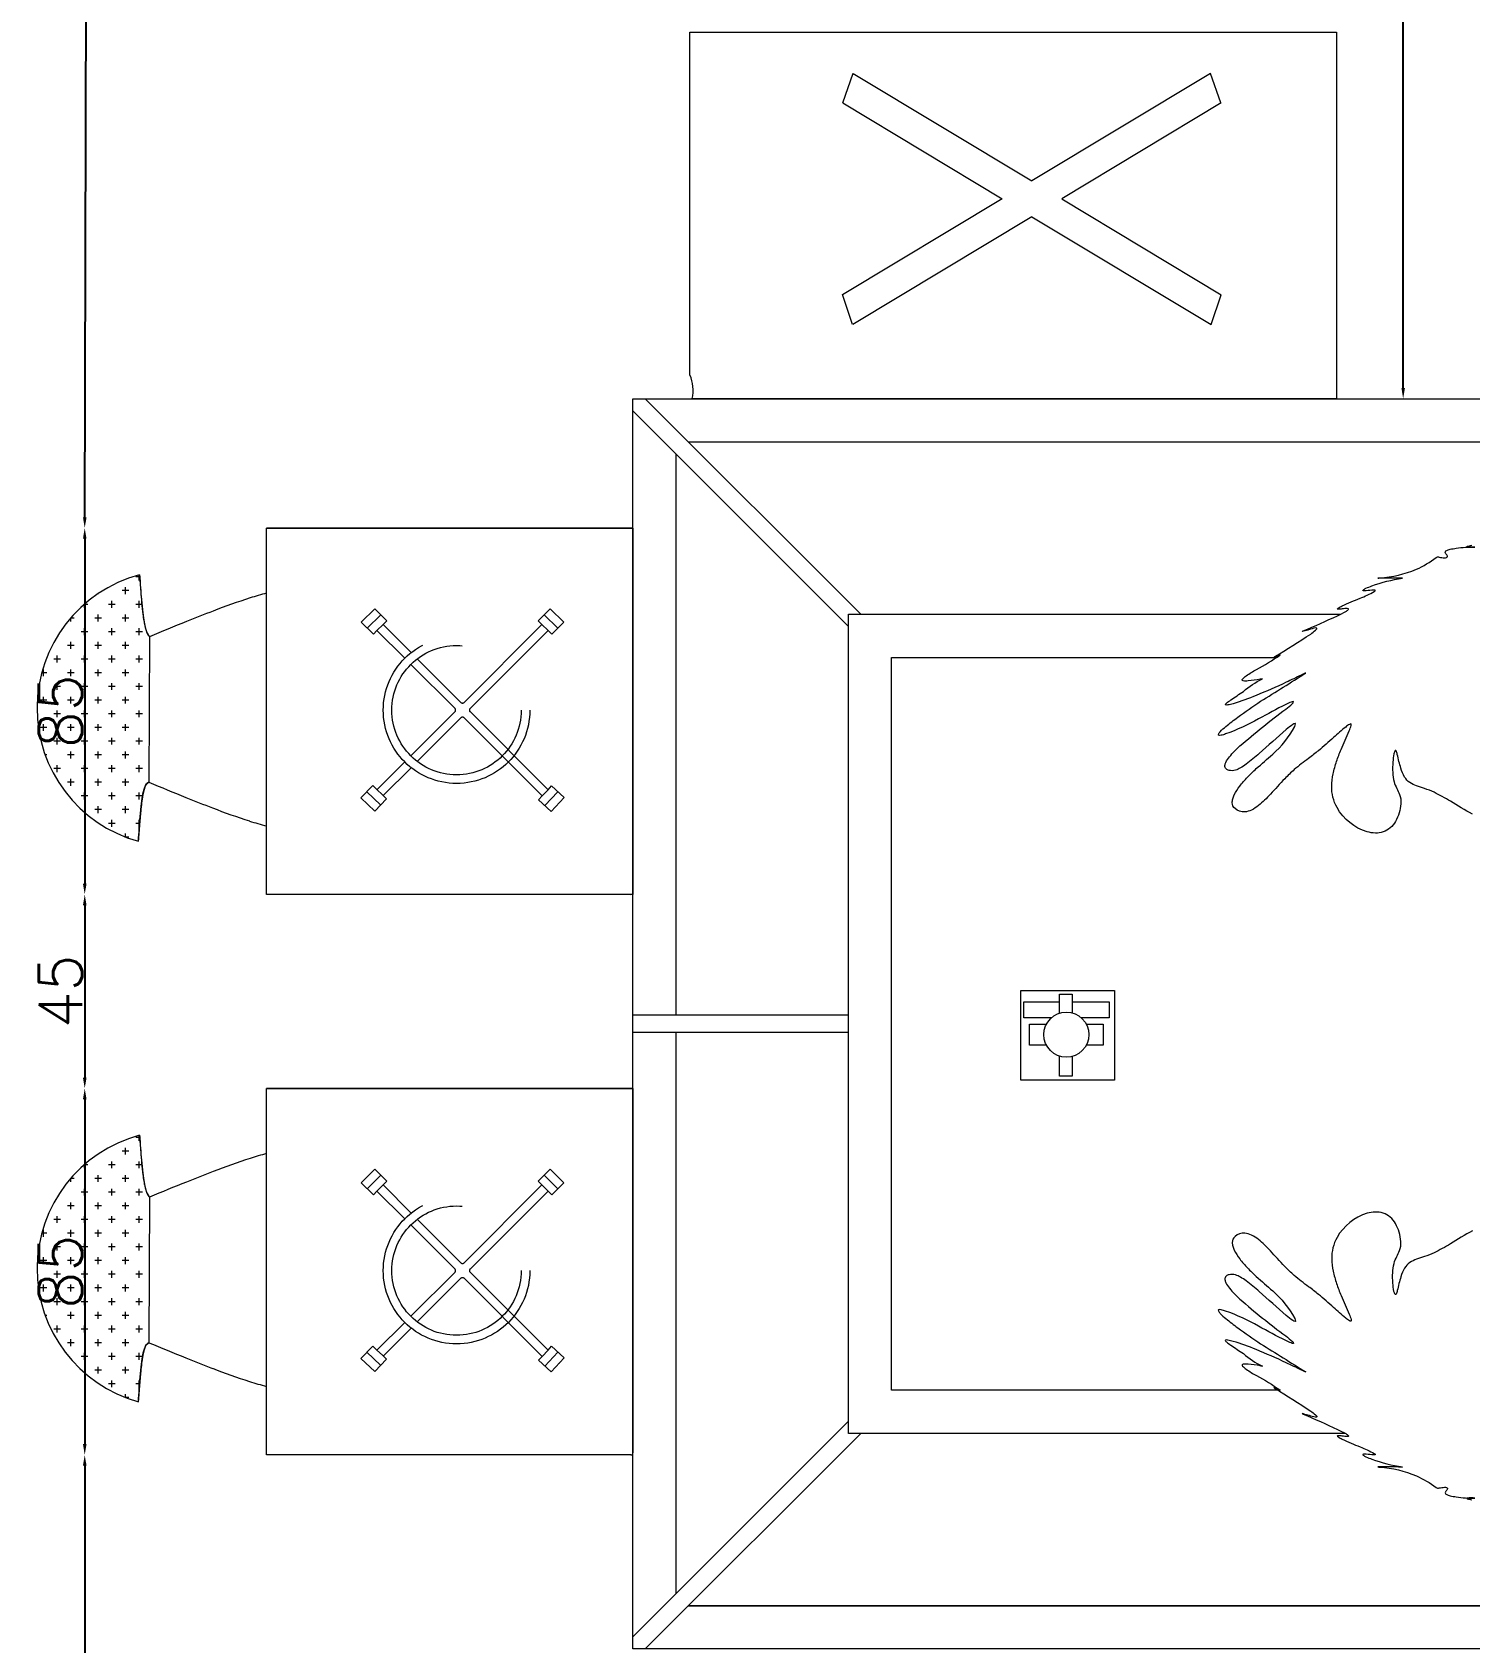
# Model space of a CAD drawing. Extents: x 3270 to 6851, y -140 to 2884.
# Drawn here: x 4984 to 5317.5, y 716.7 to 1090.2 of the extents above; entities that cross this region are included whole.
import ezdxf

# ---------------------------------------------------------------- set-up
doc = ezdxf.new("R2010")
doc.units = 0
doc.header["$LTSCALE"] = 20
doc.linetypes.add('ACAD_ISO03W100', pattern=[30, 12, -18])
doc.layers.get('0').update_dxf_attribs({"linetype": 'CONTINUOUS', "lineweight": 15})
doc.layers.get('DEFPOINTS').update_dxf_attribs({"linetype": 'CONTINUOUS'})
for name, color, linetype, lineweight in [('_TOLAN_gorunus 3', 251, 'CONTINUOUS', 5), ('e4rft', 56, 'CONTINUOUS', 9), ('Ö-MOBİLYA', 31, 'CONTINUOUS', 18), ('ölçü', 102, 'CONTINUOUS', 15)]:
    doc.layers.add(name, color=color, linetype=linetype, lineweight=lineweight)
doc.styles.get("Standard").update_dxf_attribs({"font": 'txttw.shx'})
doc.dimstyles.new('YAZI', dxfattribs={"dimtxt": 10, "dimasz": 2.5, "dimexe": 1.25, "dimexo": 0.625, "dimtad": 1, "dimdec": 0, "dimtxsty": 'Standard', "dimcen": 2.5, "dimse1": 1, "dimse2": 1, "dimclrd": 256, "dimclrt": 256, "dimadec": 0, "dimazin": 0, "dimtfac": 1, "dimtdec": 0, "dimtmove": 0, "dimatfit": 3, "dimfxl": 1, "dimarcsym": 0})

# ---------------------------------------------------------------- blocks, each defined once
blk = doc.blocks.new('*D120')
at = {"layer": 'DEFPOINTS', "color": 0, "transparency": 16777216}
for p in [(4997.13, 1347.47), (5000.2, 1347.47), (4999.26, 975.24)]:
    blk.add_point(p, dxfattribs=at)
at = {"layer": 'ölçü', "lineweight": -2, "transparency": 16777216}
blk.add_line((4996.2, 977.75), (4997.12, 1344.97), dxfattribs=at)
at = {"layer": 'ölçü', "transparency": 16777216}
for points in [[(4996.71, 1344.98), (4997.54, 1344.97), (4997.13, 1347.47)], [(4995.78, 977.75), (4996.62, 977.75), (4996.19, 975.25)]]:
    blk.add_solid(points, dxfattribs=at)
at = {"layer": 'ölçü', "transparency": 16777216, "insert": (4991.04, 1161.38), "char_height": 10, "attachment_point": 5, "rotation": 89.8558}
blk.add_mtext('372', dxfattribs=at)
blk = doc.blocks.new('*D148')
at = {"layer": 'DEFPOINTS', "color": 0, "transparency": 16777216}
for p in [(5038.38, 975.24), (4996.19, 890.24), (5038.38, 890.24)]:
    blk.add_point(p, dxfattribs=at)
at = {"layer": 'ölçü', "lineweight": -2, "transparency": 16777216}
blk.add_line((4996.19, 972.74), (4996.19, 892.74), dxfattribs=at)
at = {"layer": 'ölçü', "transparency": 16777216}
for points in [[(4995.78, 972.74), (4996.61, 972.74), (4996.19, 975.24)], [(4995.78, 892.74), (4996.61, 892.74), (4996.19, 890.24)]]:
    blk.add_solid(points, dxfattribs=at)
at = {"layer": 'ölçü', "transparency": 16777216, "insert": (4990.57, 932.74), "char_height": 10, "attachment_point": 5, "rotation": 90}
blk.add_mtext('85', dxfattribs=at)
blk = doc.blocks.new('*D149')
at = {"layer": 'DEFPOINTS', "color": 0, "transparency": 16777216}
for p in [(5038.38, 890.24), (4996.19, 845.24), (5038.38, 845.24)]:
    blk.add_point(p, dxfattribs=at)
at = {"layer": 'ölçü', "lineweight": -2, "transparency": 16777216}
blk.add_line((4996.19, 887.74), (4996.19, 847.74), dxfattribs=at)
at = {"layer": 'ölçü', "transparency": 16777216}
for points in [[(4995.78, 887.74), (4996.61, 887.74), (4996.19, 890.24)], [(4995.78, 847.74), (4996.61, 847.74), (4996.19, 845.24)]]:
    blk.add_solid(points, dxfattribs=at)
at = {"layer": 'ölçü', "transparency": 16777216, "insert": (4990.57, 867.74), "char_height": 10, "attachment_point": 5, "rotation": 90}
blk.add_mtext('45', dxfattribs=at)
blk = doc.blocks.new('*D150')
at = {"layer": 'DEFPOINTS', "color": 0, "transparency": 16777216}
for p in [(5038.38, 845.24), (4996.19, 760.24), (5038.38, 760.24)]:
    blk.add_point(p, dxfattribs=at)
at = {"layer": 'ölçü', "lineweight": -2, "transparency": 16777216}
blk.add_line((4996.19, 842.74), (4996.19, 762.74), dxfattribs=at)
at = {"layer": 'ölçü', "transparency": 16777216}
for points in [[(4995.78, 842.74), (4996.61, 842.74), (4996.19, 845.24)], [(4995.78, 762.74), (4996.61, 762.74), (4996.19, 760.24)]]:
    blk.add_solid(points, dxfattribs=at)
at = {"layer": 'ölçü', "transparency": 16777216, "insert": (4990.57, 802.74), "char_height": 10, "attachment_point": 5, "rotation": 90}
blk.add_mtext('85', dxfattribs=at)
blk = doc.blocks.new('*D151')
at = {"layer": 'DEFPOINTS', "color": 0, "transparency": 16777216}
for p in [(5038.38, 760.24), (4996.19, 372.97), (5020.39, 372.97)]:
    blk.add_point(p, dxfattribs=at)
at = {"layer": 'ölçü', "lineweight": -2, "transparency": 16777216}
blk.add_line((4996.19, 757.74), (4996.19, 375.47), dxfattribs=at)
at = {"layer": 'ölçü', "transparency": 16777216}
for points in [[(4995.78, 757.74), (4996.61, 757.74), (4996.19, 760.24)], [(4995.78, 375.47), (4996.61, 375.47), (4996.19, 372.97)]]:
    blk.add_solid(points, dxfattribs=at)
at = {"layer": 'ölçü', "transparency": 16777216, "insert": (4990.57, 566.61), "char_height": 10, "attachment_point": 5, "rotation": 90}
blk.add_mtext('387', dxfattribs=at)
blk = doc.blocks.new('*D154')
at = {"layer": 'DEFPOINTS', "color": 0, "transparency": 16777216}
for p in [(5302.05, 1477.74), (5302.05, 1477.74), (5302.05, 1005.24)]:
    blk.add_point(p, dxfattribs=at)
at = {"layer": 'ölçü', "lineweight": -2, "transparency": 16777216}
blk.add_line((5302.05, 1007.74), (5302.05, 1475.24), dxfattribs=at)
at = {"layer": 'ölçü', "transparency": 16777216}
for points in [[(5301.64, 1475.24), (5302.47, 1475.24), (5302.05, 1477.74)], [(5301.64, 1007.74), (5302.47, 1007.74), (5302.05, 1005.24)]]:
    blk.add_solid(points, dxfattribs=at)
at = {"layer": 'ölçü', "transparency": 16777216, "insert": (5296.43, 1241.49), "char_height": 10, "attachment_point": 5, "rotation": 90}
blk.add_mtext('473', dxfattribs=at)

msp = doc.modelspace()

# ---------------------------------------------------------------- linework, layer by layer
for p, q in [((5126.21, 1005.24), (5176.21, 955.24)), ((5123.38, 1002.42), (5173.38, 952.42)), ((5173.38, 955.24), (5287.53, 955.24)), ((5173.38, 765.24), (5173.38, 955.24)), ((5173.38, 862.24), (5123.38, 862.24)), ((5173.38, 858.24), (5123.38, 858.24)), ((5173.38, 768.07), (5123.38, 718.07)), ((5176.21, 765.24), (5126.21, 715.24)), ((5288.59, 765.24), (5173.38, 765.24))]:
    msp.add_line(p, q)
msp.add_lwpolyline([(5123.38, 1005.24), (5588.38, 1005.24), (5588.38, 715.24), (5123.38, 715.24)], close=True)
for points in [[(5136.21, 995.24), (5353.88, 995.24)], [(5133.38, 862.24), (5133.38, 992.42)], [(5273.53, 775.24), (5183.38, 775.24), (5183.38, 945.24), (5272.72, 945.24)], [(5133.38, 728.07), (5133.38, 858.24)], [(5353.88, 725.24), (5136.21, 725.24)], [(5136.21, 725.24), (5353.88, 725.24)]]:
    msp.add_lwpolyline(points)
at = {"layer": '_TOLAN_gorunus 3'}
for p, q in [((5123.38, 975.24), (5038.38, 975.24)), ((5123.38, 890.24), (5038.38, 890.24)), ((5123.38, 845.24), (5038.38, 845.24)), ((5123.38, 845.24), (5038.38, 845.24))]:
    msp.add_line(p, q, dxfattribs=at)
msp.add_lwpolyline([(5123.38, 975.24), (5123.38, 890.24), (5038.38, 890.24), (5038.38, 975.24), (5123.38, 975.24)], dxfattribs=at)
at = {"layer": 'e4rft'}
for p, q in [((5213.35, 868), (5235.12, 868)), ((5213.35, 847.2), (5213.35, 868)), ((5222.34, 862.71), (5222.34, 867.08)), ((5222.34, 867.08), (5225.26, 867.08)), ((5225.26, 867.08), (5225.26, 862.78)), ((5235.12, 868), (5235.12, 847.2)), ((5214.04, 861.6), (5214.04, 865.3)), ((5214.04, 865.3), (5222.34, 865.3)), ((5225.26, 865.3), (5233.84, 865.3)), ((5233.84, 865.3), (5233.84, 861.6)), ((5220.41, 861.6), (5214.04, 861.6)), ((5215.36, 855.31), (5215.36, 860.14)), ((5215.36, 860.14), (5219.28, 860.14)), ((5233.84, 861.6), (5227.43, 861.6)), ((5228.56, 860.14), (5232.48, 860.14)), ((5232.48, 860.14), (5232.48, 855.31)), ((5219.28, 855.31), (5215.36, 855.31)), ((5222.34, 848.1), (5222.34, 852.74)), ((5225.26, 852.67), (5225.26, 848.1)), ((5232.48, 855.31), (5228.56, 855.31)), ((5225.26, 848.1), (5222.34, 848.1)), ((5235.12, 847.2), (5213.35, 847.2))]:
    msp.add_line(p, q, dxfattribs=at)
for points in [[(5318.11, 908.85, -0.012489), (5312.99, 911.86, 0.027008), (5309.22, 913.93, 0.02942), (5307.01, 914.8, -0.006879), (5305.13, 915.44, -0.063507), (5303.58, 916.2, -0.104542), (5302.38, 917.47, -0.062488), (5301.52, 919.51, -0.01498), (5300.69, 922.71, 0.087785), (5300.39, 923.55, 0.572951), (5300.19, 923.6, 0.141001), (5299.91, 922.89, 0.036547), (5299.66, 920.96, 0.030158), (5299.63, 918.56, 0.055072), (5299.94, 916.4, 0.049053), (5300.58, 914.82, -0.026627), (5301.22, 913.45, -0.111288), (5301.52, 911.29, -0.103497), (5300.26, 907.17, -0.187692), (5297.39, 904.74, -0.083639), (5295.61, 904.48, -0.064401), (5293.69, 904.78, -0.194315), (5286.7, 910.39, -0.130383), (5285.47, 915.35, -0.047713), (5285.8, 918.2, -0.028903), (5286.6, 921.1, -0.017066), (5287.64, 923.86, -0.004198), (5289.54, 928.22, 0.047926), (5289.97, 929.44, 0.478938), (5289.88, 929.79, 0.166167), (5289.57, 929.7, 0.049351), (5288.71, 929.08, 0.008295), (5285.9, 926.61, -0.011018), (5282.41, 923.59, -0.009554), (5280.11, 921.81, 0.019002), (5276.78, 919.2, 0.025467), (5274.57, 917.09, 0.004909), (5271.24, 913.48, -0.034855), (5268.5, 910.87, -0.052068), (5266.88, 909.83, -0.095346), (5265.3, 909.39, -0.18895), (5263.04, 910.14, -0.21638), (5262.4, 911.54, -0.071143), (5262.51, 912.4, -0.046275), (5262.86, 913.33, -0.051148), (5264.13, 915.35, -0.026849), (5265.93, 917.44, -0.016407), (5267.96, 919.42, -0.003501), (5271.79, 922.77, 0.088013), (5276.88, 929.17, 0.137003), (5277.07, 929.81, 0.369487), (5276.97, 929.89, 0.129992), (5276.43, 929.65, 0.033014), (5274.9, 928.47, 0.002187), (5268.67, 922.96, -0.019119), (5265.62, 920.46, -0.028742), (5264.31, 919.6, -0.055421), (5263.14, 919.08, -0.140282), (5261.65, 919.03, -0.116882), (5261, 919.36, -0.252031), (5260.71, 920.16, -0.084632), (5260.92, 920.88, -0.061514), (5261.76, 922.16, -0.038693), (5264.19, 924.7, -0.019793), (5274.81, 933.23, 0.021842), (5276.34, 934.52, 0.240714), (5276.63, 934.96, 0.193895), (5276.57, 934.98, 0.105424), (5276.09, 934.86, 0.0234), (5274.83, 934.32, 0.012613), (5268.51, 930.95, -0.040655), (5260.86, 927.46, -0.030959), (5259.82, 927.16, -0.146144), (5259.26, 927.15, -0.452072), (5259.21, 927.44, -0.075306), (5259.61, 927.99, -0.033758), (5260.92, 929.21, -0.015238), (5263.68, 931.35, -0.012114), (5268.99, 935.05, 0.000874), (5279.44, 941.58, 0.340433), (5279.3, 941.54, 0.011778), (5278.45, 941.14, -0.001877), (5274.9, 939.45, -0.013505), (5267.95, 936.4, -0.025245), (5262.62, 934.49, -0.027467), (5261.4, 934.2, -0.171674), (5260.81, 934.21, -0.378355), (5260.82, 934.36, -0.068526), (5261.05, 934.61, -0.027334), (5262.06, 935.37, 0.000258), (5264.97, 937.32, -0.065152), (5269.38, 940.25, 0.010115), (5268.9, 940.16, -0.02359), (5266.12, 939.78, -0.078199), (5264.9, 939.79, -0.283746), (5264.71, 939.96, -0.199601), (5264.8, 940.21, -0.07183), (5265.66, 940.96, -0.023182), (5268.02, 942.43, 0.033899), (5273.47, 945.77, 1.465016), (5273.5, 945.84, 0.066109), (5272.65, 945.47, -0.136514), (5272.05, 945.21, -0.038142), (5272.31, 945.4, 0.009316), (5280.59, 950.65, 0.024165), (5281.71, 951.52, 0.09662), (5282.02, 951.87, 0.550337), (5281.95, 952.03, 0.119994), (5281.31, 951.99, -0.024976), (5278.59, 951.22, -0.034886), (5278.87, 951.36, 0.007578), (5286.81, 954.89, 0.020271), (5288.72, 955.89, 0.079586), (5289.32, 956.35, 0.593375), (5289.29, 956.53, 0.112567), (5288.77, 956.56, 0.009325), (5287.65, 956.43, -0.06217), (5286.84, 956.39, -0.625211), (5286.78, 956.48, -0.10301), (5286.96, 956.65, -0.032651), (5287.91, 957.16, -0.010147), (5292.06, 958.97, 0.033169), (5295.35, 960.5, 0.086368), (5295.54, 960.66, 0.735542), (5295.39, 960.8, 0.044637), (5294.78, 960.8, -0.025791), (5293.01, 960.66, -0.123847), (5292.74, 960.72, -0.514101), (5292.73, 960.85, -0.092292), (5293.41, 961.26, -0.021661), (5294.78, 961.82, -0.047666), (5301.87, 963.61, 0.112791), (5301.69, 963.63, 0.001409), (5296.18, 963.61, -0.01798), (5296.6, 963.66, 0.082594), (5305.12, 965.67, 0.054716), (5309.72, 968.39, -0.285404), (5310.4, 968.49, 0.044233), (5311.65, 968.33, 0.070341), (5312.07, 968.38, 0.229408), (5312.3, 968.55, 0.229195), (5312.24, 968.89, 0.017568), (5311.84, 969.41, -0.360693), (5311.85, 969.81, -0.104086), (5312.14, 970.03, -0.060094), (5312.92, 970.3, -0.027919), (5314.36, 970.55, -0.050167), (5318.69, 970.82, -0.042977), (5316.95, 970.84, -0.501701), (5316.8, 970.91, -0.166503), (5316.93, 970.99, -0.036548), (5317.96, 971.23, 0.00816)], [(5318.11, 812.22, 0.012489), (5312.99, 809.21, -0.027008), (5309.22, 807.13, -0.02942), (5307.01, 806.26, 0.006879), (5305.13, 805.63, 0.063507), (5303.58, 804.86, 0.104542), (5302.38, 803.59, 0.062488), (5301.52, 801.55, 0.01498), (5300.69, 798.36, -0.087785), (5300.39, 797.51, -0.572951), (5300.19, 797.47, -0.141001), (5299.91, 798.18, -0.036547), (5299.66, 800.11, -0.030158), (5299.63, 802.5, -0.055072), (5299.94, 804.67, -0.049053), (5300.58, 806.24, 0.026627), (5301.22, 807.62, 0.111288), (5301.52, 809.77, 0.103497), (5300.26, 813.89, 0.187692), (5297.39, 816.32, 0.083639), (5295.61, 816.58, 0.064401), (5293.69, 816.28, 0.194315), (5286.7, 810.67, 0.130383), (5285.47, 805.71, 0.047713), (5285.8, 802.86, 0.028903), (5286.6, 799.97, 0.017066), (5287.64, 797.2, 0.004198), (5289.54, 792.85, -0.047926), (5289.97, 791.62, -0.478938), (5289.88, 791.27, -0.166167), (5289.57, 791.36, -0.049351), (5288.71, 791.98, -0.008295), (5285.9, 794.45, 0.011018), (5282.41, 797.47, 0.009554), (5280.11, 799.25, -0.019002), (5276.78, 801.86, -0.025467), (5274.57, 803.97, -0.004909), (5271.24, 807.58, 0.034855), (5268.5, 810.19, 0.052068), (5266.88, 811.23, 0.095346), (5265.3, 811.67, 0.18895), (5263.04, 810.92, 0.21638), (5262.4, 809.52, 0.071143), (5262.51, 808.66, 0.046275), (5262.86, 807.73, 0.051148), (5264.13, 805.71, 0.026849), (5265.93, 803.63, 0.016407), (5267.96, 801.64, 0.003501), (5271.79, 798.29, -0.088013), (5276.88, 791.89, -0.137003), (5277.07, 791.25, -0.369487), (5276.97, 791.17, -0.129992), (5276.43, 791.41, -0.033014), (5274.9, 792.59, -0.002187), (5268.67, 798.11, 0.019119), (5265.62, 800.6, 0.028742), (5264.31, 801.46, 0.055421), (5263.14, 801.98, 0.140282), (5261.65, 802.04, 0.116882), (5261, 801.71, 0.252031), (5260.71, 800.9, 0.084632), (5260.92, 800.19, 0.061514), (5261.76, 798.9, 0.038693), (5264.19, 796.36, 0.019793), (5274.81, 787.83, -0.021842), (5276.34, 786.54, -0.240714), (5276.63, 786.11, -0.193895), (5276.57, 786.08, -0.105424), (5276.09, 786.2, -0.0234), (5274.83, 786.74, -0.012613), (5268.51, 790.11, 0.040655), (5260.86, 793.61, 0.030959), (5259.82, 793.9, 0.146144), (5259.26, 793.91, 0.452072), (5259.21, 793.62, 0.075306), (5259.61, 793.07, 0.033758), (5260.92, 791.86, 0.015238), (5263.68, 789.71, 0.012114), (5268.99, 786.02, -0.000874), (5279.44, 779.49, -0.340433), (5279.3, 779.52, -0.011778), (5278.45, 779.92, 0.001877), (5274.9, 781.61, 0.013505), (5267.95, 784.67, 0.025245), (5262.62, 786.57, 0.027467), (5261.4, 786.87, 0.171674), (5260.81, 786.85, 0.378355), (5260.82, 786.7, 0.068526), (5261.05, 786.45, 0.027334), (5262.06, 785.69, -0.000258), (5264.97, 783.75, 0.065152), (5269.38, 780.81, -0.010115), (5268.9, 780.91, 0.02359), (5266.12, 781.28, 0.078199), (5264.9, 781.27, 0.283746), (5264.71, 781.11, 0.199601), (5264.8, 780.85, 0.07183), (5265.66, 780.1, 0.023182), (5268.02, 778.63, -0.033899), (5273.47, 775.3, -1.465016), (5273.5, 775.23, -0.066109), (5272.65, 775.6, 0.136514), (5272.05, 775.85, 0.038142), (5272.31, 775.66, -0.009316), (5280.59, 770.41, -0.024165), (5281.71, 769.55, -0.09662), (5282.02, 769.19, -0.550337), (5281.95, 769.03, -0.119994), (5281.31, 769.08, -0.011239), (5278.6, 769.85, 0.110277), (5278.87, 769.7, -0.007578), (5286.81, 766.17, -0.020271), (5288.72, 765.17, -0.079586), (5289.32, 764.71, -0.593375), (5289.29, 764.53, -0.112567), (5288.77, 764.51, -0.009325), (5287.65, 764.63, 0.06217), (5286.84, 764.67, 0.625211), (5286.78, 764.58, 0.10301), (5286.96, 764.41, 0.032651), (5287.91, 763.91, 0.010147), (5292.06, 762.09, -0.033169), (5295.35, 760.56, -0.086368), (5295.54, 760.4, -0.735542), (5295.39, 760.26, -0.044637), (5294.78, 760.26, 0.025791), (5293.01, 760.4, 0.123847), (5292.74, 760.34, 0.514101), (5292.73, 760.21, 0.092292), (5293.41, 759.8, 0.021661), (5294.78, 759.25, 0.047666), (5301.87, 757.45, -0.112791), (5301.69, 757.43, -0.001409), (5296.18, 757.46, 0.01798), (5296.6, 757.4, -0.082594), (5305.12, 755.39, -0.054716), (5309.72, 752.67, 0.285404), (5310.4, 752.57, -0.044233), (5311.65, 752.73, -0.070341), (5312.07, 752.69, -0.229408), (5312.3, 752.51, -0.229195), (5312.24, 752.18, -0.017568), (5311.84, 751.65, 0.360693), (5311.85, 751.25, 0.104086), (5312.14, 751.03, 0.060094), (5312.92, 750.77, 0.027919), (5314.36, 750.51, 0.050167), (5318.69, 750.24, 0.042977), (5316.95, 750.22, 0.501701), (5316.8, 750.15, 0.166503), (5316.93, 750.07, 0.036548), (5317.96, 749.84, -0.00816)]]:
    msp.add_lwpolyline(points, format="xyb", dxfattribs=at)
msp.add_circle((5223.92, 857.72), 5.23, dxfattribs=at)
at = {"layer": 'Ö-MOBİLYA'}
for p, q in [((5136.59, 1010.74), (5136.59, 1090.24)), ((5136.59, 1090.24), (5286.59, 1090.24)), ((5286.59, 1090.24), (5286.59, 1005.24)), ((5172.07, 1073.86), (5174.44, 1080.72)), ((5259.74, 1073.85), (5257.37, 1080.7)), ((5174.34, 1022.43), (5171.95, 1029.37)), ((5257.47, 1022.41), (5259.86, 1029.36)), ((5286.59, 1005.24), (5137.09, 1005.24)), ((5038.38, 890.24), (5038.38, 975.24)), ((5038.38, 975.24), (5123.38, 975.24)), ((5123.38, 975.24), (5123.38, 890.74)), ((5008.94, 963.88), (5008.04, 963.88)), ((5008.84, 963.09), (5008.84, 964.36)), ((5006.46, 960.71), (5004.87, 960.71)), ((5005.66, 959.91), (5005.66, 961.5)), ((4996.93, 957.53), (4996.05, 957.53)), ((4996.14, 956.74), (4996.14, 957.61)), ((4999.31, 959.91), (4999.31, 960.04)), ((5003.28, 957.53), (5001.69, 957.53)), ((5002.49, 956.74), (5002.49, 958.33)), ((5009.44, 957.53), (5008.04, 957.53)), ((5008.84, 956.74), (5008.84, 958.33)), ((4993.76, 954.36), (4992.89, 954.36)), ((4992.96, 953.56), (4992.96, 954.44)), ((5000.11, 954.36), (4998.52, 954.36)), ((4999.31, 953.56), (4999.31, 955.15)), ((5006.46, 954.36), (5004.87, 954.36)), ((5005.66, 953.56), (5005.66, 955.15)), ((4990.58, 951.18), (4990.48, 951.18)), ((4996.93, 951.18), (4995.34, 951.18)), ((4996.14, 950.39), (4996.14, 951.98)), ((5003.28, 951.18), (5001.69, 951.18)), ((5002.49, 950.39), (5002.49, 951.98)), ((5009.63, 951.18), (5008.04, 951.18)), ((5008.84, 950.39), (5008.84, 951.98)), ((5011.23, 950.03, 33.61), (5011.08, 916.26, 32.32)), ((5011.23, 950.03), (5011.08, 916.26)), ((5011.23, 950.03), (5011.08, 916.26)), ((4989.79, 944.04), (4989.79, 945.63)), ((4993.76, 948.01), (4992.17, 948.01)), ((4992.96, 947.21), (4992.96, 948.8)), ((4996.14, 944.04), (4996.14, 945.63)), ((5000.11, 948.01), (4998.52, 948.01)), ((4999.31, 947.21), (4999.31, 948.8)), ((5002.49, 944.04), (5002.49, 945.63)), ((5006.46, 948.01), (5004.87, 948.01)), ((5005.66, 947.21), (5005.66, 948.8)), ((5008.84, 944.04), (5008.84, 945.63)), ((5011.22, 948.01), (5011.22, 948.01)), ((4987.41, 941.66), (4986.19, 941.66)), ((4986.61, 940.86), (4986.61, 942.45)), ((4990.58, 944.83), (4988.99, 944.83)), ((4993.76, 941.66), (4992.17, 941.66)), ((4992.96, 940.86), (4992.96, 942.45)), ((4996.93, 944.83), (4995.34, 944.83)), ((5000.11, 941.66), (4998.52, 941.66)), ((4999.31, 940.86), (4999.31, 942.45)), ((5003.28, 944.83), (5001.69, 944.83)), ((5006.46, 941.66), (5004.87, 941.66)), ((5005.66, 940.86), (5005.66, 942.45)), ((5009.63, 944.83), (5008.04, 944.83)), ((4990.58, 938.48), (4988.99, 938.48)), ((4989.79, 937.69), (4989.79, 939.28)), ((4996.93, 938.48), (4995.34, 938.48)), ((4996.14, 937.69), (4996.14, 939.28)), ((5003.28, 938.48), (5001.69, 938.48)), ((5002.49, 937.69), (5002.49, 939.28)), ((5009.63, 938.48), (5008.04, 938.48)), ((5008.84, 937.69), (5008.84, 939.28)), ((4987.41, 935.31), (4985.82, 935.31)), ((4986.61, 934.51), (4986.61, 936.1)), ((4993.76, 935.31), (4992.17, 935.31)), ((4992.96, 934.51), (4992.96, 936.1)), ((5000.11, 935.31), (4998.52, 935.31)), ((4999.31, 934.51), (4999.31, 936.1)), ((5006.46, 935.31), (5004.87, 935.31)), ((5005.66, 934.51), (5005.66, 936.1)), ((4990.58, 932.13), (4988.99, 932.13)), ((4989.79, 931.34), (4989.79, 932.93)), ((4996.93, 932.13), (4995.34, 932.13)), ((4996.14, 931.34), (4996.14, 932.93)), ((5003.28, 932.13), (5001.69, 932.13)), ((5002.49, 931.34), (5002.49, 932.93)), ((5009.63, 932.13), (5008.04, 932.13)), ((5008.84, 931.34), (5008.84, 932.93)), ((4987.41, 928.96), (4985.82, 928.96)), ((4986.61, 928.16), (4986.61, 929.75)), ((4989.79, 924.99), (4989.79, 926.58)), ((4993.76, 928.96), (4992.17, 928.96)), ((4992.96, 928.16), (4992.96, 929.75)), ((4996.14, 924.99), (4996.14, 926.58)), ((5000.11, 928.96), (4998.52, 928.96)), ((4999.31, 928.16), (4999.31, 929.75)), ((5002.49, 924.99), (5002.49, 926.58)), ((5006.46, 928.96), (5004.87, 928.96)), ((5005.66, 928.16), (5005.66, 929.75)), ((5008.84, 924.99), (5008.84, 926.58)), ((4990.58, 925.78), (4988.99, 925.78)), ((4992.96, 921.81), (4992.96, 923.4)), ((4996.93, 925.78), (4995.34, 925.78)), ((4999.31, 921.81), (4999.31, 923.4)), ((5003.28, 925.78), (5001.69, 925.78)), ((5005.66, 921.81), (5005.66, 923.4)), ((5009.63, 925.78), (5008.04, 925.78)), ((4987.41, 922.61), (4987.01, 922.61)), ((4990.58, 919.43), (4988.99, 919.43)), ((4989.79, 918.64), (4989.79, 920.23)), ((4993.76, 922.61), (4992.17, 922.61)), ((4996.93, 919.43), (4995.34, 919.43)), ((4996.14, 918.64), (4996.14, 920.23)), ((5000.11, 922.61), (4998.52, 922.61)), ((5003.28, 919.43), (5001.69, 919.43)), ((5002.49, 918.64), (5002.49, 920.23)), ((5006.46, 922.61), (5004.87, 922.61)), ((5009.63, 919.43), (5008.04, 919.43)), ((5008.84, 918.64), (5008.84, 920.23)), ((4993.76, 916.26), (4992.17, 916.26)), ((4992.96, 915.46), (4992.96, 917.05)), ((5000.11, 916.26), (4998.52, 916.26)), ((4999.31, 915.46), (4999.31, 917.05)), ((5006.46, 916.26), (5004.87, 916.26)), ((5005.66, 915.46), (5005.66, 917.05)), ((4996.93, 913.08), (4995.34, 913.08)), ((4996.14, 912.29), (4996.14, 913.88)), ((5003.28, 913.08), (5001.69, 913.08)), ((5002.49, 912.29), (5002.49, 913.88)), ((5009.62, 913.08), (5008.04, 913.08)), ((5008.84, 912.29), (5008.84, 913.88)), ((5000.11, 909.91), (4998.52, 909.91)), ((4999.31, 909.11), (4999.31, 910.7)), ((5006.46, 909.91), (5004.87, 909.91)), ((5005.66, 909.11), (5005.66, 910.7)), ((5003.28, 906.73), (5001.69, 906.73)), ((5002.49, 905.94), (5002.49, 907.53)), ((5005.66, 903.56), (5005.66, 904.35)), ((5008.92, 906.73), (5008.04, 906.73)), ((5008.84, 905.94), (5008.84, 907.53)), ((5006.46, 903.56), (5005.67, 903.56)), ((5122.88, 890.24), (5038.38, 890.24)), ((5038.38, 760.24), (5038.38, 845.24)), ((5038.38, 845.24), (5123.38, 845.24)), ((5123.38, 845.24), (5123.38, 760.74)), ((5008.94, 833.88), (5008.04, 833.88)), ((5008.84, 833.09), (5008.84, 834.36)), ((4999.31, 829.91), (4999.31, 830.04)), ((5006.46, 830.71), (5004.87, 830.71)), ((5005.66, 829.91), (5005.66, 831.5)), ((4996.93, 827.53), (4996.05, 827.53)), ((4996.14, 826.74), (4996.14, 827.61)), ((5003.28, 827.53), (5001.69, 827.53)), ((5002.49, 826.74), (5002.49, 828.33)), ((5009.44, 827.53), (5008.04, 827.53)), ((5008.84, 826.74), (5008.84, 828.33)), ((4993.76, 824.36), (4992.89, 824.36)), ((4992.96, 823.56), (4992.96, 824.44)), ((4996.14, 820.39), (4996.14, 821.98)), ((5000.11, 824.36), (4998.52, 824.36)), ((4999.31, 823.56), (4999.31, 825.15)), ((5002.49, 820.39), (5002.49, 821.98)), ((5006.46, 824.36), (5004.87, 824.36)), ((5005.66, 823.56), (5005.66, 825.15)), ((5008.84, 820.39), (5008.84, 821.98)), ((4990.58, 821.18), (4990.48, 821.18)), ((4992.96, 817.21), (4992.96, 818.8)), ((4996.93, 821.18), (4995.34, 821.18)), ((4999.31, 817.21), (4999.31, 818.8)), ((5003.28, 821.18), (5001.69, 821.18)), ((5005.66, 817.21), (5005.66, 818.8)), ((5009.63, 821.18), (5008.04, 821.18)), ((5011.23, 820.03, 33.61), (5011.08, 786.26, 32.32)), ((5011.23, 820.03), (5011.08, 786.26)), ((5011.23, 820.03), (5011.08, 786.26)), ((4990.58, 814.83), (4988.99, 814.83)), ((4989.79, 814.04), (4989.79, 815.63)), ((4993.76, 818.01), (4992.17, 818.01)), ((4996.93, 814.83), (4995.34, 814.83)), ((4996.14, 814.04), (4996.14, 815.63)), ((5000.11, 818.01), (4998.52, 818.01)), ((5003.28, 814.83), (5001.69, 814.83)), ((5002.49, 814.04), (5002.49, 815.63)), ((5006.46, 818.01), (5004.87, 818.01)), ((5009.63, 814.83), (5008.04, 814.83)), ((5008.84, 814.04), (5008.84, 815.63)), ((5011.22, 818.01), (5011.22, 818.01)), ((4987.41, 811.66), (4986.19, 811.66)), ((4986.61, 810.86), (4986.61, 812.45)), ((4993.76, 811.66), (4992.17, 811.66)), ((4992.96, 810.86), (4992.96, 812.45)), ((5000.11, 811.66), (4998.52, 811.66)), ((4999.31, 810.86), (4999.31, 812.45)), ((5006.46, 811.66), (5004.87, 811.66)), ((5005.66, 810.86), (5005.66, 812.45)), ((4990.58, 808.48), (4988.99, 808.48)), ((4989.79, 807.69), (4989.79, 809.28)), ((4996.93, 808.48), (4995.34, 808.48)), ((4996.14, 807.69), (4996.14, 809.28)), ((5003.28, 808.48), (5001.69, 808.48)), ((5002.49, 807.69), (5002.49, 809.28)), ((5009.63, 808.48), (5008.04, 808.48)), ((5008.84, 807.69), (5008.84, 809.28)), ((4987.41, 805.31), (4985.82, 805.31)), ((4986.61, 804.51), (4986.61, 806.1)), ((4993.76, 805.31), (4992.17, 805.31)), ((4992.96, 804.51), (4992.96, 806.1)), ((5000.11, 805.31), (4998.52, 805.31)), ((4999.31, 804.51), (4999.31, 806.1)), ((5006.46, 805.31), (5004.87, 805.31)), ((5005.66, 804.51), (5005.66, 806.1)), ((4986.61, 798.16), (4986.61, 799.75)), ((4990.58, 802.13), (4988.99, 802.13)), ((4989.79, 801.34), (4989.79, 802.93)), ((4992.96, 798.16), (4992.96, 799.75)), ((4996.93, 802.13), (4995.34, 802.13)), ((4996.14, 801.34), (4996.14, 802.93)), ((4999.31, 798.16), (4999.31, 799.75)), ((5003.28, 802.13), (5001.69, 802.13)), ((5002.49, 801.34), (5002.49, 802.93)), ((5005.66, 798.16), (5005.66, 799.75)), ((5009.63, 802.13), (5008.04, 802.13)), ((5008.84, 801.34), (5008.84, 802.93)), ((4987.41, 798.96), (4985.82, 798.96)), ((4990.58, 795.78), (4988.99, 795.78)), ((4989.79, 794.99), (4989.79, 796.58)), ((4993.76, 798.96), (4992.17, 798.96)), ((4996.93, 795.78), (4995.34, 795.78)), ((4996.14, 794.99), (4996.14, 796.58)), ((5000.11, 798.96), (4998.52, 798.96)), ((5003.28, 795.78), (5001.69, 795.78)), ((5002.49, 794.99), (5002.49, 796.58)), ((5006.46, 798.96), (5004.87, 798.96)), ((5009.63, 795.78), (5008.04, 795.78)), ((5008.84, 794.99), (5008.84, 796.58)), ((4987.41, 792.61), (4987.01, 792.61)), ((4993.76, 792.61), (4992.17, 792.61)), ((4992.96, 791.81), (4992.96, 793.4)), ((5000.11, 792.61), (4998.52, 792.61)), ((4999.31, 791.81), (4999.31, 793.4)), ((5006.46, 792.61), (5004.87, 792.61)), ((5005.66, 791.81), (5005.66, 793.4)), ((4990.58, 789.43), (4988.99, 789.43)), ((4989.79, 788.64), (4989.79, 790.23)), ((4996.93, 789.43), (4995.34, 789.43)), ((4996.14, 788.64), (4996.14, 790.23)), ((5003.28, 789.43), (5001.69, 789.43)), ((5002.49, 788.64), (5002.49, 790.23)), ((5009.63, 789.43), (5008.04, 789.43)), ((5008.84, 788.64), (5008.84, 790.23)), ((4993.76, 786.26), (4992.17, 786.26)), ((4992.96, 785.46), (4992.96, 787.05)), ((5000.11, 786.26), (4998.52, 786.26)), ((4999.31, 785.46), (4999.31, 787.05)), ((5006.46, 786.26), (5004.87, 786.26)), ((5005.66, 785.46), (5005.66, 787.05)), ((5063.01, 785.49), (5060.28, 782.63)), ((5063.88, 784.65), (5063.01, 785.49)), ((5063.88, 784.65), (5065.32, 783.27)), ((5103.68, 784.54), (5102.31, 783.08)), ((5103.68, 784.54), (5104.5, 785.43)), ((5104.5, 785.43), (5107.38, 782.72)), ((4996.93, 783.08), (4995.34, 783.08)), ((4996.14, 782.29), (4996.14, 783.88)), ((5003.28, 783.08), (5001.69, 783.08)), ((5002.49, 782.29), (5002.49, 783.88)), ((5009.62, 783.08), (5008.04, 783.08)), ((5008.84, 782.29), (5008.84, 783.88)), ((5060.28, 782.63), (5063.47, 779.59)), ((5061.2, 781.75), (5061.2, 781.74)), ((5061.65, 784.06), (5064.84, 781.02)), ((5061.71, 781.28), (5061.7, 781.27)), ((5066.2, 782.45), (5063.47, 779.59)), ((5065.32, 783.27), (5066.2, 782.45)), ((5102.31, 783.08), (5101.48, 782.21)), ((5101.48, 782.21), (5104.36, 779.5)), ((5105.94, 784.07), (5102.92, 780.85)), ((5107.38, 782.72), (5104.36, 779.5)), ((5106.29, 781.55), (5106.3, 781.54)), ((5106.47, 781.75), (5106.47, 781.74)), ((5106.77, 782.05), (5106.78, 782.04)), ((5000.11, 779.91), (4998.52, 779.91)), ((4999.31, 779.11), (4999.31, 780.7)), ((5002.49, 775.94), (5002.49, 777.53)), ((5006.46, 779.91), (5004.87, 779.91)), ((5005.66, 779.11), (5005.66, 780.7)), ((5008.84, 775.94), (5008.84, 777.53)), ((5062.6, 780.42), (5062.59, 780.41)), ((5105.45, 780.64), (5105.45, 780.63)), ((5003.28, 776.73), (5001.69, 776.73)), ((5005.66, 773.56), (5005.66, 774.35)), ((5006.46, 773.56), (5005.67, 773.56)), ((5008.92, 776.73), (5008.04, 776.73)), ((5122.88, 760.24), (5038.38, 760.24))]:
    msp.add_line(p, q, dxfattribs=at)
at = {"layer": 'Ö-MOBİLYA', "linetype": 'ACAD_ISO03W100', "ltscale": 0.3}
for p, q in [((5174.49, 1080.7), (5215.93, 1055.78)), ((5257.37, 1080.7), (5215.93, 1055.78)), ((5172.07, 1073.86), (5209, 1051.61)), ((5259.79, 1073.86), (5222.85, 1051.61)), ((5209, 1051.61), (5172, 1029.36)), ((5222.85, 1051.61), (5259.86, 1029.36)), ((5215.93, 1047.44), (5174.39, 1022.41)), ((5215.93, 1047.44), (5257.47, 1022.41)), ((5060.35, 953.38), (5063.47, 956.5)), ((5066.27, 953.71), (5063.47, 956.5)), ((5101.4, 953.71), (5104.2, 956.5)), ((5107.32, 953.38), (5104.2, 956.5)), ((5063.15, 950.59), (5060.35, 953.38)), ((5061.2, 954.24), (5061.2, 954.24)), ((5061.75, 951.99), (5064.87, 955.11)), ((5062.62, 955.65), (5062.61, 955.66)), ((5063.99, 951.45), (5065.41, 952.86)), ((5065.41, 952.86), (5066.27, 953.71)), ((5071.92, 946.35), (5065.41, 952.86)), ((5084.19, 934.79), (5102.26, 952.86)), ((5102.26, 952.86), (5101.4, 953.71)), ((5103.68, 951.45), (5102.26, 952.86)), ((5105.92, 951.99), (5102.8, 955.11)), ((5104.52, 950.59), (5107.32, 953.38)), ((5105.05, 955.65), (5105.06, 955.66)), ((5105.05, 955.65), (5105.06, 955.66)), ((5106.47, 954.24), (5106.47, 954.24)), ((5106.47, 954.24), (5106.47, 954.24)), ((5063.99, 951.45), (5063.15, 950.59)), ((5070.42, 945.02), (5063.99, 951.45)), ((5085.58, 933.35), (5103.68, 951.45)), ((5103.68, 951.45), (5104.52, 950.59)), ((5082.09, 933.35), (5071.84, 943.6)), ((5083.48, 934.79), (5073.35, 944.92)), ((5082.09, 932.64), (5071.84, 922.39)), ((5083.48, 931.2), (5073.35, 921.07)), ((5084.19, 931.2), (5102.31, 913.08)), ((5085.58, 932.64), (5103.68, 914.54)), ((5070.42, 920.97), (5063.99, 914.54)), ((5071.92, 919.64), (5065.44, 913.16)), ((5063.01, 915.49), (5060.28, 912.63)), ((5063.88, 914.65), (5063.01, 915.49)), ((5103.68, 914.54), (5104.5, 915.43)), ((5104.5, 915.43), (5107.38, 912.72)), ((5060.28, 912.63), (5063.47, 909.59)), ((5061.2, 911.75), (5061.2, 911.74)), ((5061.65, 914.06), (5064.84, 911.02)), ((5066.2, 912.45), (5063.47, 909.59)), ((5063.88, 914.65), (5065.32, 913.27)), ((5065.32, 913.27), (5066.2, 912.45)), ((5102.31, 913.08), (5101.48, 912.21)), ((5101.48, 912.21), (5104.36, 909.5)), ((5103.68, 914.54), (5102.31, 913.08)), ((5105.94, 914.07), (5102.92, 910.85)), ((5107.38, 912.72), (5104.36, 909.5)), ((5106.47, 911.75), (5106.47, 911.74)), ((5106.77, 912.05), (5106.78, 912.04)), ((5061.71, 911.28), (5061.7, 911.27)), ((5062.6, 910.42), (5062.59, 910.41)), ((5105.45, 910.64), (5105.45, 910.63)), ((5106.29, 911.55), (5106.3, 911.54)), ((5060.35, 823.38), (5063.47, 826.5)), ((5062.62, 825.65), (5062.61, 825.66)), ((5066.27, 823.71), (5063.47, 826.5)), ((5101.4, 823.71), (5104.2, 826.5)), ((5107.32, 823.38), (5104.2, 826.5)), ((5105.05, 825.65), (5105.06, 825.66)), ((5105.05, 825.65), (5105.06, 825.66)), ((5063.15, 820.59), (5060.35, 823.38)), ((5061.2, 824.24), (5061.2, 824.24)), ((5061.75, 821.99), (5064.87, 825.11)), ((5063.99, 821.45), (5065.41, 822.86)), ((5065.41, 822.86), (5066.27, 823.71)), ((5071.92, 816.35), (5065.41, 822.86)), ((5084.19, 804.79), (5102.26, 822.86)), ((5102.26, 822.86), (5101.4, 823.71)), ((5103.68, 821.45), (5102.26, 822.86)), ((5105.92, 821.99), (5102.8, 825.11)), ((5104.52, 820.59), (5107.32, 823.38)), ((5106.47, 824.24), (5106.47, 824.24)), ((5106.47, 824.24), (5106.47, 824.24)), ((5063.99, 821.45), (5063.15, 820.59)), ((5070.42, 815.02), (5063.99, 821.45)), ((5085.58, 803.35), (5103.68, 821.45)), ((5103.68, 821.45), (5104.52, 820.59)), ((5083.48, 804.79), (5073.35, 814.92)), ((5082.09, 803.35), (5071.84, 813.6)), ((5082.09, 802.64), (5071.84, 792.39)), ((5083.48, 801.2), (5073.35, 791.07)), ((5084.19, 801.2), (5102.31, 783.08)), ((5085.58, 802.64), (5103.68, 784.54)), ((5070.42, 790.97), (5063.99, 784.54)), ((5071.92, 789.64), (5065.44, 783.16))]:
    msp.add_line(p, q, dxfattribs=at)
for centre, radius in [((5082.45, 932.99), 17), ((5082.45, 932.99), 15), ((5082.45, 802.99), 17), ((5082.45, 802.99), 15)]:
    msp.add_circle(centre, radius, dxfattribs=at)
at = {"layer": 'Ö-MOBİLYA'}
for centre, radius, start, end in [((5128.66, 1007.25), 8.67, 346.6244, 23.7645), ((5017.12, 933.44, 97.96), 32, 104.865, 254.6094), ((5017.12, 933.44), 32, 104.865, 254.6094), ((5017.12, 933.44), 32, 104.865, 254.6094), ((5663.44, 1009.21), 656.07, 183.91861, 184.25962), ((5663.44, 1009.21), 656.07, 183.91861, 184.25962), ((5181.21, 973.37), 172.51, 184.2831, 185.1363), ((5181.21, 973.37), 172.51, 184.2831, 185.1363), ((5056.62, 890.17), 72.29, 104.6156, 107.7655), ((5088.89, 965.04), 79.81, 185.1198, 187.0526), ((5088.89, 965.04), 79.81, 185.1198, 187.0526), ((5082.38, 810.08), 156.42, 107.7979, 111.1346), ((5051.86, 960.51), 42.51, 187.1116, 189.1758), ((5051.86, 960.51), 42.51, 187.1116, 189.1758), ((5032.66, 957.42), 23.05, 189.222, 192.1563), ((5032.66, 957.42), 23.05, 189.222, 192.1563), ((5430.7, -60.91), 1094.51, 112.05105, 112.53468), ((5157.41, 612.98), 367.31, 110.9662, 112.0049), ((5021.98, 955.14), 12.13, 192.2297, 196.4401), ((5021.98, 955.14), 12.13, 192.2297, 196.4401), ((5016.52, 953.54), 6.45, 196.5664, 202.4734), ((5016.52, 953.54), 6.45, 196.5664, 202.4734), ((5013.67, 952.35), 3.35, 202.1653, 219.593), ((5014.09, 952.56), 3.83, 202.6975, 210.1982), ((5013.61, 952.31), 3.29, 210.6383, 219.6852), ((5015.66, 953.93), 5.9, 219.0971, 221.3444), ((5015.06, 953.42), 5.11, 218.9227, 221.5188), ((5013.67, 913.78), 3.79, 153.6255, 159.6613), ((5013.67, 913.78), 3.79, 153.6255, 159.6613), ((5012.33, 914.44), 2.29, 145.7654, 153.6573), ((5012.33, 914.44), 2.29, 145.7654, 153.6573), ((5011.58, 914.97), 1.38, 118.8739, 146.273), ((5011.56, 914.99), 1.35, 122.4974, 146.5012), ((5012.15, 914.02), 2.48, 115.6787, 122.0488), ((5011.99, 914.33), 2.14, 115.3415, 120.2195), ((5430.54, 1927.2), 1094.51, 247.46532, 247.94895), ((5057.01, 905.33), 48.02, 171.6331, 173.7399), ((5050.74, 906.18), 41.7, 170.8545, 173.0799), ((5038.04, 908.11), 28.85, 169.7545, 171.6245), ((5030.47, 909.42), 21.17, 167.4937, 170.8074), ((5027.39, 910.05), 18.03, 167.3105, 169.7762), ((5020.46, 911.61), 10.93, 164.0392, 167.3418), ((5020.46, 911.61), 10.93, 164.0392, 167.3418), ((5016.17, 912.84), 6.46, 159.6113, 164.0821), ((5016.17, 912.84), 6.46, 159.6113, 164.0821), ((5157.25, 1253.31), 367.31, 247.9951, 249.0338), ((5159.75, 895.21), 151.27, 174.7209, 175.7016), ((5178.32, 893.76), 169.89, 175.0814, 175.6825), ((5096.01, 900.92), 87.27, 173.652, 175.1275), ((5085.62, 901.98), 76.83, 173.1114, 174.6624), ((5082.22, 1056.22), 156.42, 248.8654, 252.2021), ((5596.15, 862.68), 588.88, 175.72734, 176.11404), ((5596.15, 862.68), 588.88, 175.72734, 176.11404), ((5056.46, 976.12), 72.29, 252.2345, 255.5139), ((5122.88, 890.74), 0.5, 270, 0), ((5017.12, 803.44, 97.96), 32, 104.865, 254.6094), ((5017.12, 803.44), 32, 104.865, 254.6094), ((5017.12, 803.44), 32, 104.865, 254.6094), ((5663.44, 879.21), 656.07, 183.91861, 184.25962), ((5663.44, 879.21), 656.07, 183.91861, 184.25962), ((5181.21, 843.37), 172.51, 184.2831, 185.1363), ((5181.21, 843.37), 172.51, 184.2831, 185.1363), ((5056.62, 760.17), 72.29, 104.6156, 107.7655), ((5088.89, 835.04), 79.81, 185.1198, 187.0526), ((5088.89, 835.04), 79.81, 185.1198, 187.0526), ((5157.41, 482.98), 367.31, 110.9662, 112.0049), ((5082.38, 680.08), 156.42, 107.7979, 111.1346), ((5051.86, 830.51), 42.51, 187.1116, 189.1758), ((5051.86, 830.51), 42.51, 187.1116, 189.1758), ((5032.66, 827.42), 23.05, 189.222, 192.1563), ((5032.66, 827.42), 23.05, 189.222, 192.1563), ((5021.98, 825.14), 12.13, 192.2297, 196.4401), ((5021.98, 825.14), 12.13, 192.2297, 196.4401), ((5430.7, -190.91), 1094.51, 112.05105, 112.53468), ((5016.52, 823.54), 6.45, 196.5664, 202.4734), ((5016.52, 823.54), 6.45, 196.5664, 202.4734), ((5013.67, 822.35), 3.35, 202.1653, 219.593), ((5014.09, 822.56), 3.83, 202.6975, 210.1982), ((5013.61, 822.31), 3.29, 210.6383, 219.6852), ((5015.66, 823.93), 5.9, 219.0971, 221.3444), ((5015.06, 823.42), 5.11, 218.9227, 221.5188), ((5020.46, 781.61), 10.93, 164.0392, 167.3418), ((5020.46, 781.61), 10.93, 164.0392, 167.3418), ((5016.17, 782.84), 6.46, 159.6113, 164.0821), ((5016.17, 782.84), 6.46, 159.6113, 164.0821), ((5013.67, 783.78), 3.79, 153.6255, 159.6613), ((5013.67, 783.78), 3.79, 153.6255, 159.6613), ((5012.33, 784.44), 2.29, 145.7654, 153.6573), ((5012.33, 784.44), 2.29, 145.7654, 153.6573), ((5011.58, 784.97), 1.38, 118.8739, 146.273), ((5011.56, 784.99), 1.35, 122.4974, 146.5012), ((5012.15, 784.02), 2.48, 115.6787, 122.0488), ((5011.99, 784.33), 2.14, 115.3415, 120.2195), ((5430.54, 1797.2), 1094.51, 247.46532, 247.94895), ((5085.62, 771.98), 76.83, 173.1114, 174.6624), ((5057.01, 775.33), 48.02, 171.6331, 173.7399), ((5050.74, 776.18), 41.7, 170.8545, 173.0799), ((5038.04, 778.11), 28.85, 169.7545, 171.6245), ((5030.47, 779.42), 21.17, 167.4937, 170.8074), ((5027.39, 780.05), 18.03, 167.3105, 169.7762), ((5157.25, 1123.31), 367.31, 247.9951, 249.0338), ((5159.75, 765.21), 151.27, 174.7209, 175.7016), ((5178.32, 763.76), 169.89, 175.0814, 175.6825), ((5096.01, 770.92), 87.27, 173.652, 175.1275), ((5082.22, 926.22), 156.42, 248.8654, 252.2021), ((5056.46, 846.12), 72.29, 252.2345, 255.5139), ((5596.15, 732.68), 588.88, 175.72734, 176.11404), ((5596.15, 732.68), 588.88, 175.72734, 176.11404), ((5122.88, 760.74), 0.5, 270, 0)]:
    msp.add_arc(centre, radius, start, end, dxfattribs=at)
at = {"layer": 'Ö-MOBİLYA', "linetype": 'ACAD_ISO03W100', "ltscale": 0.3}
for centre, start, end in [((5083.83, 935.14), 225, 315), ((5081.74, 932.99), 315, 45), ((5083.83, 930.85), 45, 135), ((5085.93, 932.99), 135, 225), ((5081.74, 802.99), 315, 45), ((5083.83, 805.14), 225, 315), ((5085.93, 802.99), 135, 225), ((5083.83, 800.85), 45, 135)]:
    msp.add_arc(centre, 0.5, start, end, dxfattribs=at)
at = {"layer": 'Ö-MOBİLYA'}
for points in [[(5008.91, 964.38, 97.96), (5009.33, 958.68, 86.77), (5011.23, 950.03, 33.61)], [(5008.63, 902.59, 97.96), (5009.05, 908.28, 86.77), (5011.08, 916.26, 32.32)], [(5008.91, 834.38, 97.96), (5009.33, 828.68, 86.77), (5011.23, 820.03, 33.61)], [(5008.63, 772.59, 97.96), (5009.05, 778.28, 86.77), (5011.08, 786.26, 32.32)]]:
    msp.add_spline(points, degree=3, dxfattribs=at)

# ---------------------------------------------------------------- dimensions: what is measured, and where the dimension line sits
at = {"layer": 'ölçü'}
for p1, p2, distance, picture, middle in [((5302.05263278, 1005.24440224), (5302.05263278, 1477.74440224), 0, '*D154', (5296.42763278, 1241.49440224)), ((4999.26, 975.24), (5000.2, 1347.47), 3.06, '*D120', (4991.04, 1161.38)), ((5038.38, 975.24), (5038.38, 890.24), -42.19, '*D148', (4990.57, 932.74))]:
    dim = msp.add_aligned_dim(p1=p1, p2=p2, distance=distance, dimstyle='YAZI', dxfattribs=at)
    dim.commit()
    dim.dimension.update_dxf_attribs({"geometry": picture, "text_midpoint": middle})
for base, p1, p2, picture, middle in [((4996.19, 845.24), (5038.38, 890.24), (5038.38, 845.24), '*D149', (4990.57, 867.74)), ((4996.19, 760.24), (5038.38, 845.24), (5038.38, 760.24), '*D150', (4990.57, 802.74)), ((4996.19, 372.97), (5038.38, 760.24), (5020.39, 372.97), '*D151', (4990.57, 566.61))]:
    dim = msp.add_linear_dim(base=base, p1=p1, p2=p2, angle=90, dimstyle='YAZI', dxfattribs=at)
    dim.commit()
    dim.dimension.update_dxf_attribs({"geometry": picture, "text_midpoint": middle})

doc.saveas('drawing.dxf')
